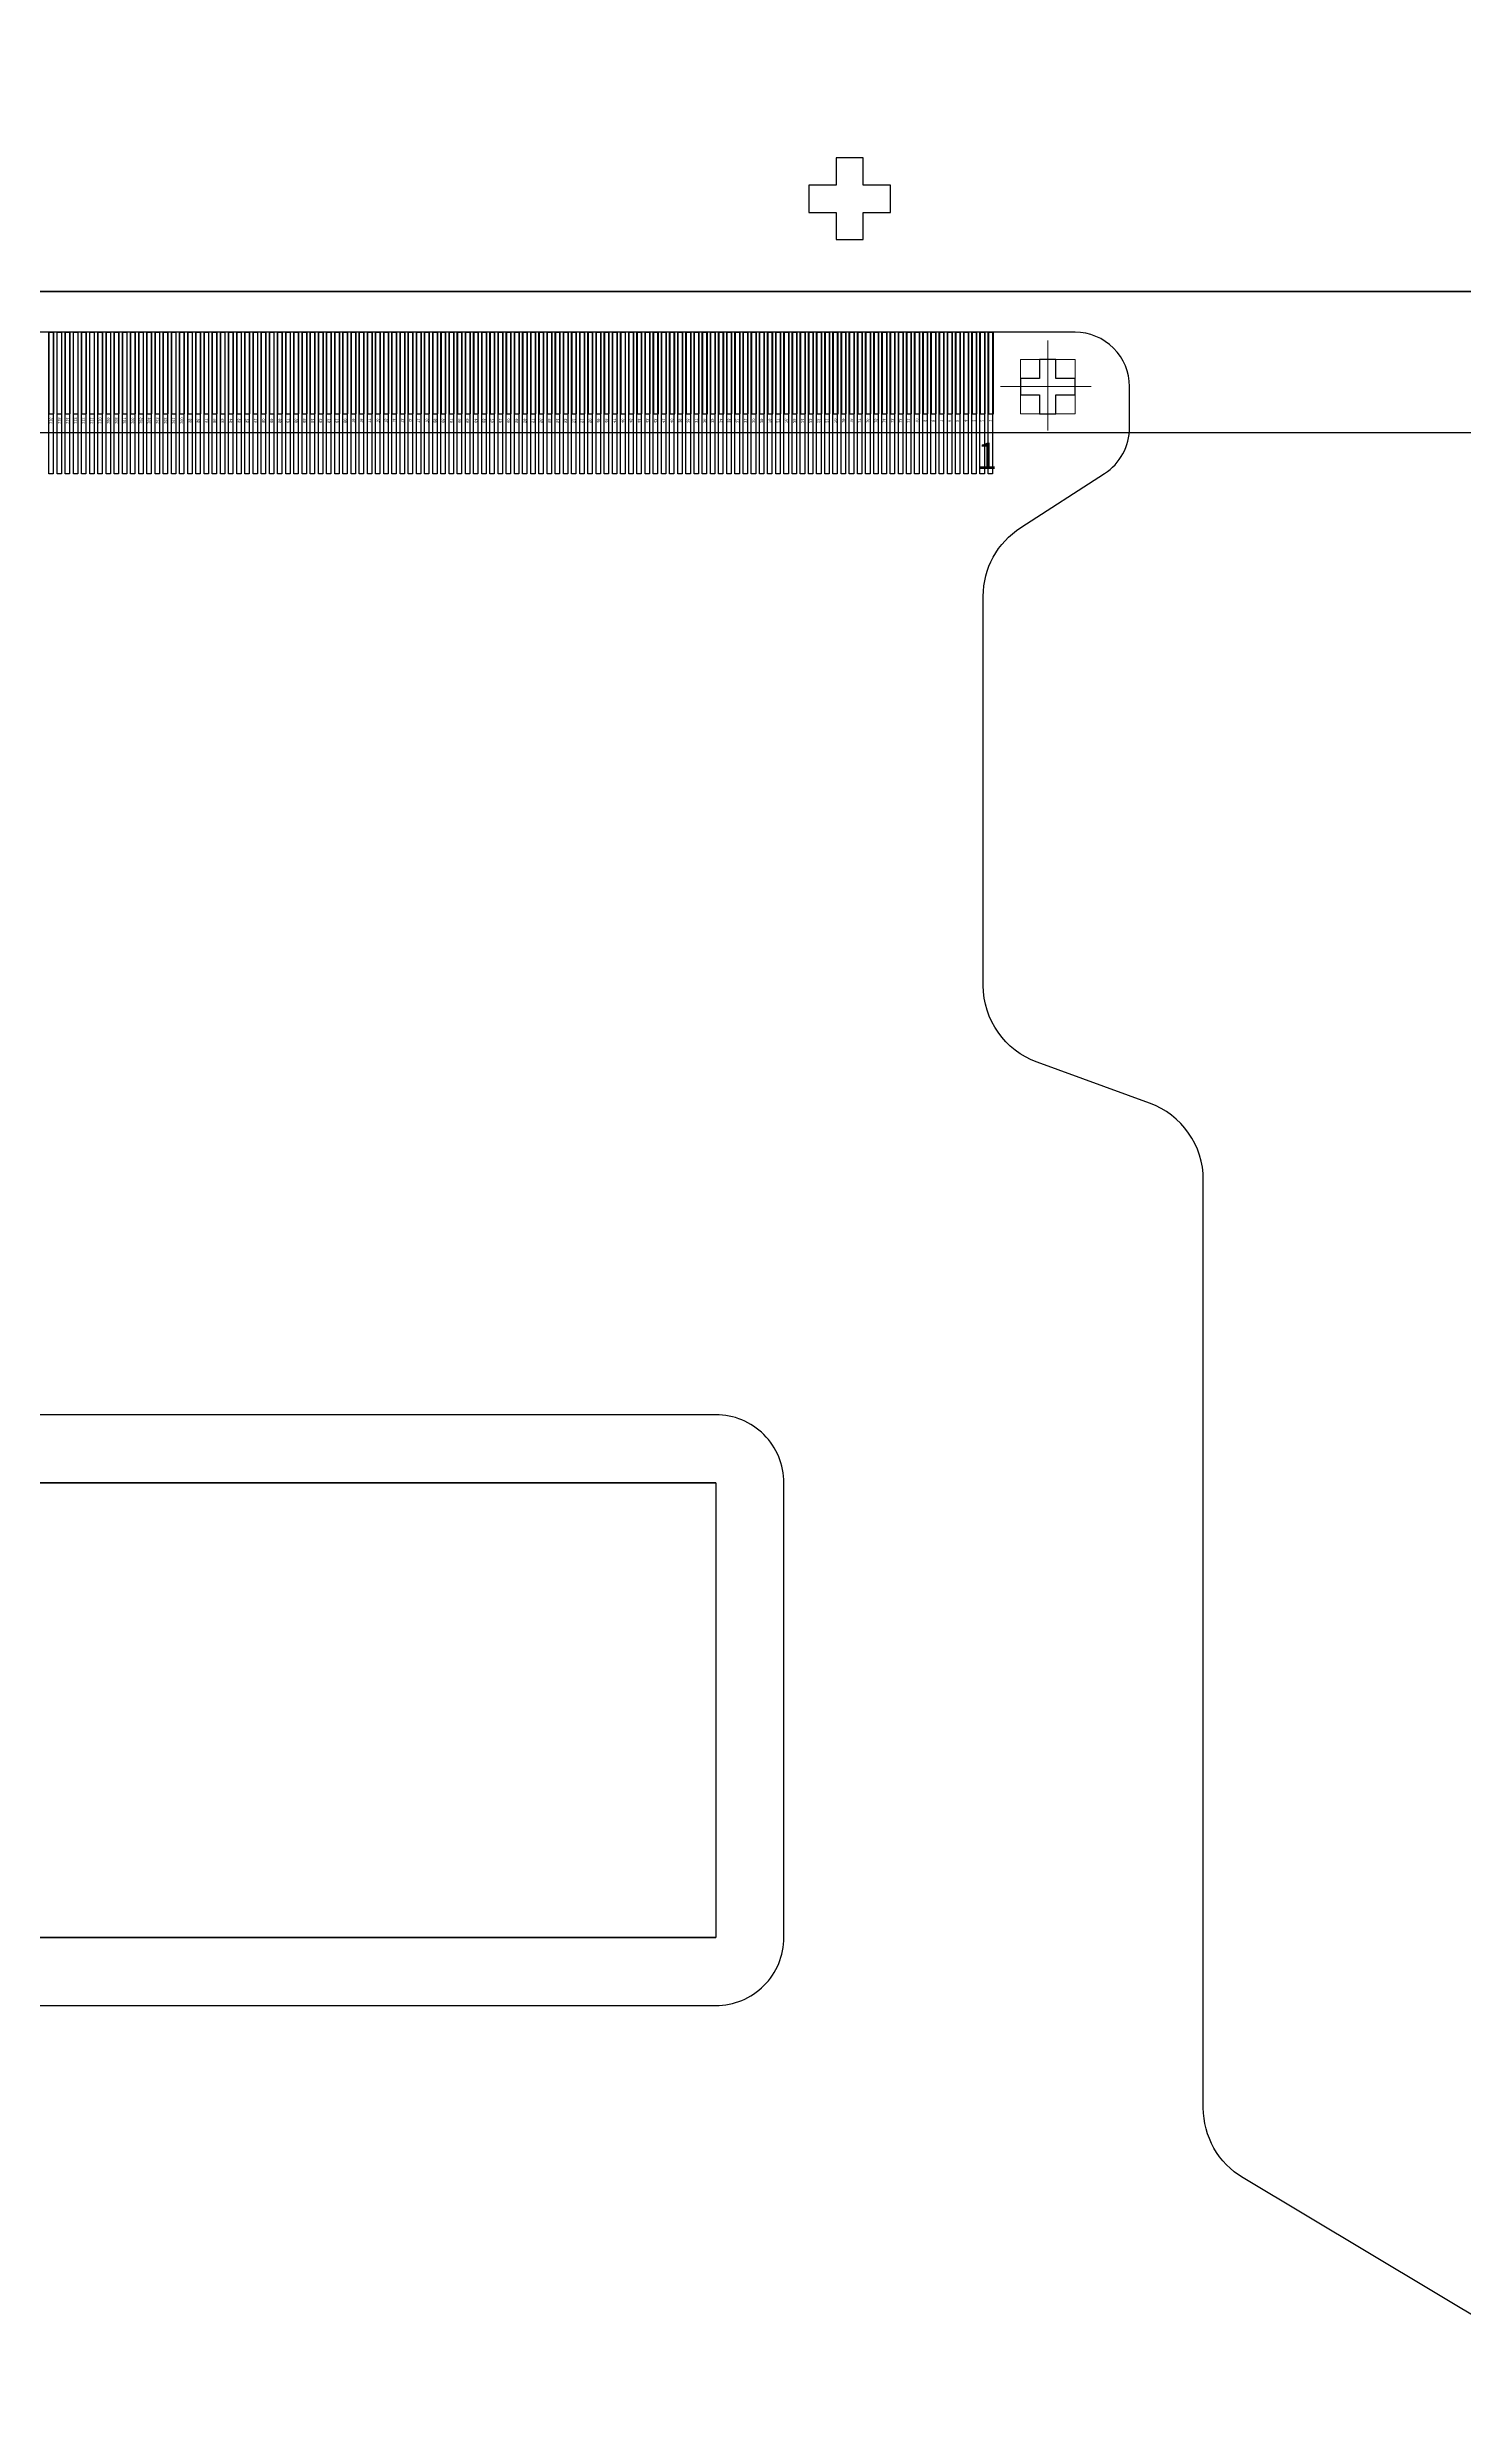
# Model space of a CAD drawing. Header units: inches. Extents: x 1765 to 5217, y -1519 to 441.
# Drawn here: x 4113.09 to 4118.29, y -768.77 to -760.11 of the extents above; entities that cross this region are included whole.
import ezdxf
from ezdxf.enums import TextEntityAlignment as Align

# ---------------------------------------------------------------- set-up
doc = ezdxf.new("R2010")
doc.units = ezdxf.units.IN
doc.header["$MEASUREMENT"] = 0
doc.layers.add('L63', color=5, linetype='Continuous')
doc.layers.add('尺寸标注', color=7, linetype='Continuous', lineweight=0)
doc.styles.add('MBC_Arial_Font', font='arial.ttf', dxfattribs={"width": 0.8})

# ---------------------------------------------------------------- blocks, each defined once
blk = doc.blocks.new('mark')
at = {"layer": '尺寸标注', "color": 1}
for p, q in [((3641.1385, 1398.7947), (3641.1385, 1398.4644)), ((3640.9791, 1398.6255), (3641.3121, 1398.6255))]:
    blk.add_line(p, q, dxfattribs=at)
at = {"layer": '尺寸标注', "color": 2}
for points in [[(3641.0385, 1398.7255), (3641.1085, 1398.7255), (3641.1085, 1398.6555), (3641.0385, 1398.6555)], [(3641.1685, 1398.7255), (3641.2385, 1398.7255), (3641.2385, 1398.6555), (3641.1685, 1398.6555)], [(3641.0385, 1398.5955), (3641.1085, 1398.5955), (3641.1085, 1398.5255), (3641.0385, 1398.5255)], [(3641.1685, 1398.5955), (3641.2385, 1398.5955), (3641.2385, 1398.5255), (3641.1685, 1398.5255)]]:
    blk.add_lwpolyline(points, close=True, dxfattribs=at)

msp = doc.modelspace()

# ---------------------------------------------------------------- linework, layer by layer
for points in [[(4129.1156, -726.8152), (4129.1156, -752.5302, -0.414214), (4120.1156, -761.5302), (4103.3286, -761.5302, -0.414214), (4094.3286, -752.5302), (4094.3286, -726.8152, -0.414214), (4102.7486, -718.3952), (4120.6956, -718.3952, -0.414214)], [(4107.6521, -765.3857), (4107.6521, -767.0557, 0.414214), (4107.9021, -767.3057), (4115.5421, -767.3057, 0.414214), (4115.7921, -767.0557), (4115.7921, -765.3857, 0.414214), (4115.5421, -765.1357), (4107.9021, -765.1357, 0.414214)]]:
    msp.add_lwpolyline(points, format="xyb", close=True)
at = {"color": 2}
msp.add_lwpolyline([(4129.1156, -726.8152), (4129.1156, -752.5302, -0.414214), (4120.1156, -761.5302), (4103.3286, -761.5302, -0.414214), (4094.3286, -752.5302), (4094.3286, -726.8152, -0.414214), (4102.7486, -718.3952), (4120.6956, -718.3952, -0.414214)], format="xyb", close=True, dxfattribs=at)
for points in [[(4100.3137, -761.0102), (4123.1304, -761.0102)], [(4116.7911, -761.2602), (4116.7311, -761.2602), (4116.7311, -761.3302), (4116.6611, -761.3302), (4116.6611, -761.3902), (4116.7311, -761.3902), (4116.7311, -761.4602), (4116.7911, -761.4602), (4116.7911, -761.3902), (4116.8611, -761.3902), (4116.8611, -761.3302), (4116.7911, -761.3302)]]:
    msp.add_lwpolyline(points, close=True)
msp.add_lwpolyline([(4118.8698, -768.7719), (4117.4779, -767.9381, -0.263643), (4117.3321, -767.6808), (4117.3321, -764.2734, 0.315299), (4117.1347, -763.9915), (4116.7216, -763.8412, -0.315299), (4116.5242, -763.5593), (4116.5242, -762.1299, -0.254671), (4116.6615, -761.8778), (4116.9695, -761.6789, 0.254671), (4117.0611, -761.5109), (4117.0611, -761.3602, 0.414214), (4116.8611, -761.1602), (4106.5831, -761.1602, 0.414214)], format="xyb")
for points in [[(4113.1111, -761.1602), (4113.0931, -761.1602), (4113.0931, -761.4602), (4113.1111, -761.4602)], [(4113.1111, -761.1602), (4113.0931, -761.1602), (4113.0931, -761.4602), (4113.1111, -761.4602)], [(4113.1411, -761.1602), (4113.1231, -761.1602), (4113.1231, -761.4602), (4113.1411, -761.4602)], [(4113.1411, -761.1602), (4113.1231, -761.1602), (4113.1231, -761.4602), (4113.1411, -761.4602)], [(4113.1711, -761.1602), (4113.1531, -761.1602), (4113.1531, -761.4602), (4113.1711, -761.4602)], [(4113.1711, -761.1602), (4113.1531, -761.1602), (4113.1531, -761.4602), (4113.1711, -761.4602)], [(4113.2011, -761.1602), (4113.1831, -761.1602), (4113.1831, -761.4602), (4113.2011, -761.4602)], [(4113.2011, -761.1602), (4113.1831, -761.1602), (4113.1831, -761.4602), (4113.2011, -761.4602)], [(4113.2311, -761.1602), (4113.2131, -761.1602), (4113.2131, -761.4602), (4113.2311, -761.4602)], [(4113.2311, -761.1602), (4113.2131, -761.1602), (4113.2131, -761.4602), (4113.2311, -761.4602)], [(4113.2611, -761.1602), (4113.2431, -761.1602), (4113.2431, -761.4602), (4113.2611, -761.4602)], [(4113.2611, -761.1602), (4113.2431, -761.1602), (4113.2431, -761.4602), (4113.2611, -761.4602)], [(4113.2911, -761.1602), (4113.2731, -761.1602), (4113.2731, -761.4602), (4113.2911, -761.4602)], [(4113.2911, -761.1602), (4113.2731, -761.1602), (4113.2731, -761.4602), (4113.2911, -761.4602)], [(4113.3211, -761.1602), (4113.3031, -761.1602), (4113.3031, -761.4602), (4113.3211, -761.4602)], [(4113.3211, -761.1602), (4113.3031, -761.1602), (4113.3031, -761.4602), (4113.3211, -761.4602)], [(4113.3511, -761.1602), (4113.3331, -761.1602), (4113.3331, -761.4602), (4113.3511, -761.4602)], [(4113.3511, -761.1602), (4113.3331, -761.1602), (4113.3331, -761.4602), (4113.3511, -761.4602)], [(4113.3811, -761.1602), (4113.3631, -761.1602), (4113.3631, -761.4602), (4113.3811, -761.4602)], [(4113.3811, -761.1602), (4113.3631, -761.1602), (4113.3631, -761.4602), (4113.3811, -761.4602)], [(4113.4111, -761.1602), (4113.3931, -761.1602), (4113.3931, -761.4602), (4113.4111, -761.4602)], [(4113.4111, -761.1602), (4113.3931, -761.1602), (4113.3931, -761.4602), (4113.4111, -761.4602)], [(4113.4411, -761.1602), (4113.4231, -761.1602), (4113.4231, -761.4602), (4113.4411, -761.4602)], [(4113.4411, -761.1602), (4113.4231, -761.1602), (4113.4231, -761.4602), (4113.4411, -761.4602)], [(4113.4711, -761.1602), (4113.4531, -761.1602), (4113.4531, -761.4602), (4113.4711, -761.4602)], [(4113.4711, -761.1602), (4113.4531, -761.1602), (4113.4531, -761.4602), (4113.4711, -761.4602)], [(4113.5011, -761.1602), (4113.4831, -761.1602), (4113.4831, -761.4602), (4113.5011, -761.4602)], [(4113.5011, -761.1602), (4113.4831, -761.1602), (4113.4831, -761.4602), (4113.5011, -761.4602)], [(4113.5311, -761.1602), (4113.5131, -761.1602), (4113.5131, -761.4602), (4113.5311, -761.4602)], [(4113.5311, -761.1602), (4113.5131, -761.1602), (4113.5131, -761.4602), (4113.5311, -761.4602)], [(4113.5611, -761.1602), (4113.5431, -761.1602), (4113.5431, -761.4602), (4113.5611, -761.4602)], [(4113.5611, -761.1602), (4113.5431, -761.1602), (4113.5431, -761.4602), (4113.5611, -761.4602)], [(4113.5911, -761.1602), (4113.5731, -761.1602), (4113.5731, -761.4602), (4113.5911, -761.4602)], [(4113.5911, -761.1602), (4113.5731, -761.1602), (4113.5731, -761.4602), (4113.5911, -761.4602)], [(4113.6211, -761.1602), (4113.6031, -761.1602), (4113.6031, -761.4602), (4113.6211, -761.4602)], [(4113.6211, -761.1602), (4113.6031, -761.1602), (4113.6031, -761.4602), (4113.6211, -761.4602)], [(4113.6511, -761.1602), (4113.6331, -761.1602), (4113.6331, -761.4602), (4113.6511, -761.4602)], [(4113.6511, -761.1602), (4113.6331, -761.1602), (4113.6331, -761.4602), (4113.6511, -761.4602)], [(4113.6811, -761.1602), (4113.6631, -761.1602), (4113.6631, -761.4602), (4113.6811, -761.4602)], [(4113.6811, -761.1602), (4113.6631, -761.1602), (4113.6631, -761.4602), (4113.6811, -761.4602)], [(4113.7111, -761.1602), (4113.6931, -761.1602), (4113.6931, -761.4602), (4113.7111, -761.4602)], [(4113.7111, -761.1602), (4113.6931, -761.1602), (4113.6931, -761.4602), (4113.7111, -761.4602)], [(4113.7411, -761.1602), (4113.7231, -761.1602), (4113.7231, -761.4602), (4113.7411, -761.4602)], [(4113.7411, -761.1602), (4113.7231, -761.1602), (4113.7231, -761.4602), (4113.7411, -761.4602)], [(4113.7711, -761.1602), (4113.7531, -761.1602), (4113.7531, -761.4602), (4113.7711, -761.4602)], [(4113.7711, -761.1602), (4113.7531, -761.1602), (4113.7531, -761.4602), (4113.7711, -761.4602)], [(4113.8011, -761.1602), (4113.7831, -761.1602), (4113.7831, -761.4602), (4113.8011, -761.4602)], [(4113.8011, -761.1602), (4113.7831, -761.1602), (4113.7831, -761.4602), (4113.8011, -761.4602)], [(4113.8311, -761.1602), (4113.8131, -761.1602), (4113.8131, -761.4602), (4113.8311, -761.4602)], [(4113.8311, -761.1602), (4113.8131, -761.1602), (4113.8131, -761.4602), (4113.8311, -761.4602)], [(4113.8611, -761.1602), (4113.8431, -761.1602), (4113.8431, -761.4602), (4113.8611, -761.4602)], [(4113.8611, -761.1602), (4113.8431, -761.1602), (4113.8431, -761.4602), (4113.8611, -761.4602)], [(4113.8911, -761.1602), (4113.8731, -761.1602), (4113.8731, -761.4602), (4113.8911, -761.4602)], [(4113.8911, -761.1602), (4113.8731, -761.1602), (4113.8731, -761.4602), (4113.8911, -761.4602)], [(4113.9211, -761.1602), (4113.9031, -761.1602), (4113.9031, -761.4602), (4113.9211, -761.4602)], [(4113.9211, -761.1602), (4113.9031, -761.1602), (4113.9031, -761.4602), (4113.9211, -761.4602)], [(4113.9511, -761.1602), (4113.9331, -761.1602), (4113.9331, -761.4602), (4113.9511, -761.4602)], [(4113.9511, -761.1602), (4113.9331, -761.1602), (4113.9331, -761.4602), (4113.9511, -761.4602)], [(4113.9811, -761.1602), (4113.9631, -761.1602), (4113.9631, -761.4602), (4113.9811, -761.4602)], [(4113.9811, -761.1602), (4113.9631, -761.1602), (4113.9631, -761.4602), (4113.9811, -761.4602)], [(4114.0111, -761.1602), (4113.9931, -761.1602), (4113.9931, -761.4602), (4114.0111, -761.4602)], [(4114.0111, -761.1602), (4113.9931, -761.1602), (4113.9931, -761.4602), (4114.0111, -761.4602)], [(4114.0411, -761.1602), (4114.0231, -761.1602), (4114.0231, -761.4602), (4114.0411, -761.4602)], [(4114.0411, -761.1602), (4114.0231, -761.1602), (4114.0231, -761.4602), (4114.0411, -761.4602)], [(4114.0711, -761.1602), (4114.0531, -761.1602), (4114.0531, -761.4602), (4114.0711, -761.4602)], [(4114.0711, -761.1602), (4114.0531, -761.1602), (4114.0531, -761.4602), (4114.0711, -761.4602)], [(4114.1011, -761.1602), (4114.0831, -761.1602), (4114.0831, -761.4602), (4114.1011, -761.4602)], [(4114.1011, -761.1602), (4114.0831, -761.1602), (4114.0831, -761.4602), (4114.1011, -761.4602)], [(4114.1311, -761.1602), (4114.1131, -761.1602), (4114.1131, -761.4602), (4114.1311, -761.4602)], [(4114.1311, -761.1602), (4114.1131, -761.1602), (4114.1131, -761.4602), (4114.1311, -761.4602)], [(4114.1611, -761.1602), (4114.1431, -761.1602), (4114.1431, -761.4602), (4114.1611, -761.4602)], [(4114.1611, -761.1602), (4114.1431, -761.1602), (4114.1431, -761.4602), (4114.1611, -761.4602)], [(4114.1911, -761.1602), (4114.1731, -761.1602), (4114.1731, -761.4602), (4114.1911, -761.4602)], [(4114.1911, -761.1602), (4114.1731, -761.1602), (4114.1731, -761.4602), (4114.1911, -761.4602)], [(4114.2211, -761.1602), (4114.2031, -761.1602), (4114.2031, -761.4602), (4114.2211, -761.4602)], [(4114.2211, -761.1602), (4114.2031, -761.1602), (4114.2031, -761.4602), (4114.2211, -761.4602)], [(4114.2511, -761.1602), (4114.2331, -761.1602), (4114.2331, -761.4602), (4114.2511, -761.4602)], [(4114.2511, -761.1602), (4114.2331, -761.1602), (4114.2331, -761.4602), (4114.2511, -761.4602)], [(4114.2811, -761.1602), (4114.2631, -761.1602), (4114.2631, -761.4602), (4114.2811, -761.4602)], [(4114.2811, -761.1602), (4114.2631, -761.1602), (4114.2631, -761.4602), (4114.2811, -761.4602)], [(4114.3111, -761.1602), (4114.2931, -761.1602), (4114.2931, -761.4602), (4114.3111, -761.4602)], [(4114.3111, -761.1602), (4114.2931, -761.1602), (4114.2931, -761.4602), (4114.3111, -761.4602)], [(4114.3411, -761.1602), (4114.3231, -761.1602), (4114.3231, -761.4602), (4114.3411, -761.4602)], [(4114.3411, -761.1602), (4114.3231, -761.1602), (4114.3231, -761.4602), (4114.3411, -761.4602)], [(4114.3711, -761.1602), (4114.3531, -761.1602), (4114.3531, -761.4602), (4114.3711, -761.4602)], [(4114.3711, -761.1602), (4114.3531, -761.1602), (4114.3531, -761.4602), (4114.3711, -761.4602)], [(4114.4011, -761.1602), (4114.3831, -761.1602), (4114.3831, -761.4602), (4114.4011, -761.4602)], [(4114.4011, -761.1602), (4114.3831, -761.1602), (4114.3831, -761.4602), (4114.4011, -761.4602)], [(4114.4311, -761.1602), (4114.4131, -761.1602), (4114.4131, -761.4602), (4114.4311, -761.4602)], [(4114.4311, -761.1602), (4114.4131, -761.1602), (4114.4131, -761.4602), (4114.4311, -761.4602)], [(4114.4611, -761.1602), (4114.4431, -761.1602), (4114.4431, -761.4602), (4114.4611, -761.4602)], [(4114.4611, -761.1602), (4114.4431, -761.1602), (4114.4431, -761.4602), (4114.4611, -761.4602)], [(4114.4911, -761.1602), (4114.4731, -761.1602), (4114.4731, -761.4602), (4114.4911, -761.4602)], [(4114.4911, -761.1602), (4114.4731, -761.1602), (4114.4731, -761.4602), (4114.4911, -761.4602)], [(4114.5211, -761.1602), (4114.5031, -761.1602), (4114.5031, -761.4602), (4114.5211, -761.4602)], [(4114.5211, -761.1602), (4114.5031, -761.1602), (4114.5031, -761.4602), (4114.5211, -761.4602)], [(4114.5511, -761.1602), (4114.5331, -761.1602), (4114.5331, -761.4602), (4114.5511, -761.4602)], [(4114.5511, -761.1602), (4114.5331, -761.1602), (4114.5331, -761.4602), (4114.5511, -761.4602)], [(4114.5811, -761.1602), (4114.5631, -761.1602), (4114.5631, -761.4602), (4114.5811, -761.4602)], [(4114.5811, -761.1602), (4114.5631, -761.1602), (4114.5631, -761.4602), (4114.5811, -761.4602)], [(4114.6111, -761.1602), (4114.5931, -761.1602), (4114.5931, -761.4602), (4114.6111, -761.4602)], [(4114.6111, -761.1602), (4114.5931, -761.1602), (4114.5931, -761.4602), (4114.6111, -761.4602)], [(4114.6411, -761.1602), (4114.6231, -761.1602), (4114.6231, -761.4602), (4114.6411, -761.4602)], [(4114.6411, -761.1602), (4114.6231, -761.1602), (4114.6231, -761.4602), (4114.6411, -761.4602)], [(4114.6711, -761.1602), (4114.6531, -761.1602), (4114.6531, -761.4602), (4114.6711, -761.4602)], [(4114.6711, -761.1602), (4114.6531, -761.1602), (4114.6531, -761.4602), (4114.6711, -761.4602)], [(4114.7011, -761.1602), (4114.6831, -761.1602), (4114.6831, -761.4602), (4114.7011, -761.4602)], [(4114.7011, -761.1602), (4114.6831, -761.1602), (4114.6831, -761.4602), (4114.7011, -761.4602)], [(4114.7311, -761.1602), (4114.7131, -761.1602), (4114.7131, -761.4602), (4114.7311, -761.4602)], [(4114.7311, -761.1602), (4114.7131, -761.1602), (4114.7131, -761.4602), (4114.7311, -761.4602)], [(4114.7611, -761.1602), (4114.7431, -761.1602), (4114.7431, -761.4602), (4114.7611, -761.4602)], [(4114.7611, -761.1602), (4114.7431, -761.1602), (4114.7431, -761.4602), (4114.7611, -761.4602)], [(4114.7911, -761.1602), (4114.7731, -761.1602), (4114.7731, -761.4602), (4114.7911, -761.4602)], [(4114.7911, -761.1602), (4114.7731, -761.1602), (4114.7731, -761.4602), (4114.7911, -761.4602)], [(4114.8211, -761.1602), (4114.8031, -761.1602), (4114.8031, -761.4602), (4114.8211, -761.4602)], [(4114.8211, -761.1602), (4114.8031, -761.1602), (4114.8031, -761.4602), (4114.8211, -761.4602)], [(4114.8511, -761.1602), (4114.8331, -761.1602), (4114.8331, -761.4602), (4114.8511, -761.4602)], [(4114.8511, -761.1602), (4114.8331, -761.1602), (4114.8331, -761.4602), (4114.8511, -761.4602)], [(4114.8811, -761.1602), (4114.8631, -761.1602), (4114.8631, -761.4602), (4114.8811, -761.4602)], [(4114.8811, -761.1602), (4114.8631, -761.1602), (4114.8631, -761.4602), (4114.8811, -761.4602)], [(4114.9111, -761.1602), (4114.8931, -761.1602), (4114.8931, -761.4602), (4114.9111, -761.4602)], [(4114.9111, -761.1602), (4114.8931, -761.1602), (4114.8931, -761.4602), (4114.9111, -761.4602)], [(4114.9411, -761.1602), (4114.9231, -761.1602), (4114.9231, -761.4602), (4114.9411, -761.4602)], [(4114.9411, -761.1602), (4114.9231, -761.1602), (4114.9231, -761.4602), (4114.9411, -761.4602)], [(4114.9711, -761.1602), (4114.9531, -761.1602), (4114.9531, -761.4602), (4114.9711, -761.4602)], [(4114.9711, -761.1602), (4114.9531, -761.1602), (4114.9531, -761.4602), (4114.9711, -761.4602)], [(4115.0011, -761.1602), (4114.9831, -761.1602), (4114.9831, -761.4602), (4115.0011, -761.4602)], [(4115.0011, -761.1602), (4114.9831, -761.1602), (4114.9831, -761.4602), (4115.0011, -761.4602)], [(4115.0311, -761.1602), (4115.0131, -761.1602), (4115.0131, -761.4602), (4115.0311, -761.4602)], [(4115.0311, -761.1602), (4115.0131, -761.1602), (4115.0131, -761.4602), (4115.0311, -761.4602)], [(4115.0611, -761.1602), (4115.0431, -761.1602), (4115.0431, -761.4602), (4115.0611, -761.4602)], [(4115.0611, -761.1602), (4115.0431, -761.1602), (4115.0431, -761.4602), (4115.0611, -761.4602)], [(4115.0911, -761.1602), (4115.0731, -761.1602), (4115.0731, -761.4602), (4115.0911, -761.4602)], [(4115.0911, -761.1602), (4115.0731, -761.1602), (4115.0731, -761.4602), (4115.0911, -761.4602)], [(4115.1211, -761.1602), (4115.1031, -761.1602), (4115.1031, -761.4602), (4115.1211, -761.4602)], [(4115.1211, -761.1602), (4115.1031, -761.1602), (4115.1031, -761.4602), (4115.1211, -761.4602)], [(4115.1511, -761.1602), (4115.1331, -761.1602), (4115.1331, -761.4602), (4115.1511, -761.4602)], [(4115.1511, -761.1602), (4115.1331, -761.1602), (4115.1331, -761.4602), (4115.1511, -761.4602)], [(4115.1811, -761.1602), (4115.1631, -761.1602), (4115.1631, -761.4602), (4115.1811, -761.4602)], [(4115.1811, -761.1602), (4115.1631, -761.1602), (4115.1631, -761.4602), (4115.1811, -761.4602)], [(4115.2111, -761.1602), (4115.1931, -761.1602), (4115.1931, -761.4602), (4115.2111, -761.4602)], [(4115.2111, -761.1602), (4115.1931, -761.1602), (4115.1931, -761.4602), (4115.2111, -761.4602)], [(4115.2411, -761.1602), (4115.2231, -761.1602), (4115.2231, -761.4602), (4115.2411, -761.4602)], [(4115.2411, -761.1602), (4115.2231, -761.1602), (4115.2231, -761.4602), (4115.2411, -761.4602)], [(4115.2711, -761.1602), (4115.2531, -761.1602), (4115.2531, -761.4602), (4115.2711, -761.4602)], [(4115.2711, -761.1602), (4115.2531, -761.1602), (4115.2531, -761.4602), (4115.2711, -761.4602)], [(4115.3011, -761.1602), (4115.2831, -761.1602), (4115.2831, -761.4602), (4115.3011, -761.4602)], [(4115.3011, -761.1602), (4115.2831, -761.1602), (4115.2831, -761.4602), (4115.3011, -761.4602)], [(4115.3311, -761.1602), (4115.3131, -761.1602), (4115.3131, -761.4602), (4115.3311, -761.4602)], [(4115.3311, -761.1602), (4115.3131, -761.1602), (4115.3131, -761.4602), (4115.3311, -761.4602)], [(4115.3611, -761.1602), (4115.3431, -761.1602), (4115.3431, -761.4602), (4115.3611, -761.4602)], [(4115.3611, -761.1602), (4115.3431, -761.1602), (4115.3431, -761.4602), (4115.3611, -761.4602)], [(4115.3911, -761.1602), (4115.3731, -761.1602), (4115.3731, -761.4602), (4115.3911, -761.4602)], [(4115.3911, -761.1602), (4115.3731, -761.1602), (4115.3731, -761.4602), (4115.3911, -761.4602)], [(4115.4211, -761.1602), (4115.4031, -761.1602), (4115.4031, -761.4602), (4115.4211, -761.4602)], [(4115.4211, -761.1602), (4115.4031, -761.1602), (4115.4031, -761.4602), (4115.4211, -761.4602)], [(4115.4511, -761.1602), (4115.4331, -761.1602), (4115.4331, -761.4602), (4115.4511, -761.4602)], [(4115.4511, -761.1602), (4115.4331, -761.1602), (4115.4331, -761.4602), (4115.4511, -761.4602)], [(4115.4811, -761.1602), (4115.4631, -761.1602), (4115.4631, -761.4602), (4115.4811, -761.4602)], [(4115.4811, -761.1602), (4115.4631, -761.1602), (4115.4631, -761.4602), (4115.4811, -761.4602)], [(4115.5111, -761.1602), (4115.4931, -761.1602), (4115.4931, -761.4602), (4115.5111, -761.4602)], [(4115.5111, -761.1602), (4115.4931, -761.1602), (4115.4931, -761.4602), (4115.5111, -761.4602)], [(4115.5411, -761.1602), (4115.5231, -761.1602), (4115.5231, -761.4602), (4115.5411, -761.4602)], [(4115.5411, -761.1602), (4115.5231, -761.1602), (4115.5231, -761.4602), (4115.5411, -761.4602)], [(4115.5711, -761.1602), (4115.5531, -761.1602), (4115.5531, -761.4602), (4115.5711, -761.4602)], [(4115.5711, -761.1602), (4115.5531, -761.1602), (4115.5531, -761.4602), (4115.5711, -761.4602)], [(4115.6011, -761.1602), (4115.5831, -761.1602), (4115.5831, -761.4602), (4115.6011, -761.4602)], [(4115.6011, -761.1602), (4115.5831, -761.1602), (4115.5831, -761.4602), (4115.6011, -761.4602)], [(4115.6311, -761.1602), (4115.6131, -761.1602), (4115.6131, -761.4602), (4115.6311, -761.4602)], [(4115.6311, -761.1602), (4115.6131, -761.1602), (4115.6131, -761.4602), (4115.6311, -761.4602)], [(4115.6611, -761.1602), (4115.6431, -761.1602), (4115.6431, -761.4602), (4115.6611, -761.4602)], [(4115.6611, -761.1602), (4115.6431, -761.1602), (4115.6431, -761.4602), (4115.6611, -761.4602)], [(4115.6911, -761.1602), (4115.6731, -761.1602), (4115.6731, -761.4602), (4115.6911, -761.4602)], [(4115.6911, -761.1602), (4115.6731, -761.1602), (4115.6731, -761.4602), (4115.6911, -761.4602)], [(4115.7211, -761.1602), (4115.7031, -761.1602), (4115.7031, -761.4602), (4115.7211, -761.4602)], [(4115.7211, -761.1602), (4115.7031, -761.1602), (4115.7031, -761.4602), (4115.7211, -761.4602)], [(4115.7511, -761.1602), (4115.7331, -761.1602), (4115.7331, -761.4602), (4115.7511, -761.4602)], [(4115.7511, -761.1602), (4115.7331, -761.1602), (4115.7331, -761.4602), (4115.7511, -761.4602)], [(4115.7811, -761.1602), (4115.7631, -761.1602), (4115.7631, -761.4602), (4115.7811, -761.4602)], [(4115.7811, -761.1602), (4115.7631, -761.1602), (4115.7631, -761.4602), (4115.7811, -761.4602)], [(4115.8111, -761.1602), (4115.7931, -761.1602), (4115.7931, -761.4602), (4115.8111, -761.4602)], [(4115.8111, -761.1602), (4115.7931, -761.1602), (4115.7931, -761.4602), (4115.8111, -761.4602)], [(4115.8411, -761.1602), (4115.8231, -761.1602), (4115.8231, -761.4602), (4115.8411, -761.4602)], [(4115.8411, -761.1602), (4115.8231, -761.1602), (4115.8231, -761.4602), (4115.8411, -761.4602)], [(4115.8711, -761.1602), (4115.8531, -761.1602), (4115.8531, -761.4602), (4115.8711, -761.4602)], [(4115.8711, -761.1602), (4115.8531, -761.1602), (4115.8531, -761.4602), (4115.8711, -761.4602)], [(4115.9011, -761.1602), (4115.8831, -761.1602), (4115.8831, -761.4602), (4115.9011, -761.4602)], [(4115.9011, -761.1602), (4115.8831, -761.1602), (4115.8831, -761.4602), (4115.9011, -761.4602)], [(4115.9311, -761.1602), (4115.9131, -761.1602), (4115.9131, -761.4602), (4115.9311, -761.4602)], [(4115.9311, -761.1602), (4115.9131, -761.1602), (4115.9131, -761.4602), (4115.9311, -761.4602)], [(4115.9611, -761.1602), (4115.9431, -761.1602), (4115.9431, -761.4602), (4115.9611, -761.4602)], [(4115.9611, -761.1602), (4115.9431, -761.1602), (4115.9431, -761.4602), (4115.9611, -761.4602)], [(4115.9911, -761.1602), (4115.9731, -761.1602), (4115.9731, -761.4602), (4115.9911, -761.4602)], [(4115.9911, -761.1602), (4115.9731, -761.1602), (4115.9731, -761.4602), (4115.9911, -761.4602)], [(4116.0211, -761.1602), (4116.0031, -761.1602), (4116.0031, -761.4602), (4116.0211, -761.4602)], [(4116.0211, -761.1602), (4116.0031, -761.1602), (4116.0031, -761.4602), (4116.0211, -761.4602)], [(4116.0511, -761.1602), (4116.0331, -761.1602), (4116.0331, -761.4602), (4116.0511, -761.4602)], [(4116.0511, -761.1602), (4116.0331, -761.1602), (4116.0331, -761.4602), (4116.0511, -761.4602)], [(4116.0811, -761.1602), (4116.0631, -761.1602), (4116.0631, -761.4602), (4116.0811, -761.4602)], [(4116.0811, -761.1602), (4116.0631, -761.1602), (4116.0631, -761.4602), (4116.0811, -761.4602)], [(4116.1111, -761.1602), (4116.0931, -761.1602), (4116.0931, -761.4602), (4116.1111, -761.4602)], [(4116.1111, -761.1602), (4116.0931, -761.1602), (4116.0931, -761.4602), (4116.1111, -761.4602)], [(4116.1411, -761.1602), (4116.1231, -761.1602), (4116.1231, -761.4602), (4116.1411, -761.4602)], [(4116.1411, -761.1602), (4116.1231, -761.1602), (4116.1231, -761.4602), (4116.1411, -761.4602)], [(4116.1711, -761.1602), (4116.1531, -761.1602), (4116.1531, -761.4602), (4116.1711, -761.4602)], [(4116.1711, -761.1602), (4116.1531, -761.1602), (4116.1531, -761.4602), (4116.1711, -761.4602)], [(4116.2011, -761.1602), (4116.1831, -761.1602), (4116.1831, -761.4602), (4116.2011, -761.4602)], [(4116.2011, -761.1602), (4116.1831, -761.1602), (4116.1831, -761.4602), (4116.2011, -761.4602)], [(4116.2311, -761.1602), (4116.2131, -761.1602), (4116.2131, -761.4602), (4116.2311, -761.4602)], [(4116.2311, -761.1602), (4116.2131, -761.1602), (4116.2131, -761.4602), (4116.2311, -761.4602)], [(4116.2611, -761.1602), (4116.2431, -761.1602), (4116.2431, -761.4602), (4116.2611, -761.4602)], [(4116.2611, -761.1602), (4116.2431, -761.1602), (4116.2431, -761.4602), (4116.2611, -761.4602)], [(4116.2911, -761.1602), (4116.2731, -761.1602), (4116.2731, -761.4602), (4116.2911, -761.4602)], [(4116.2911, -761.1602), (4116.2731, -761.1602), (4116.2731, -761.4602), (4116.2911, -761.4602)], [(4116.3211, -761.1602), (4116.3031, -761.1602), (4116.3031, -761.4602), (4116.3211, -761.4602)], [(4116.3211, -761.1602), (4116.3031, -761.1602), (4116.3031, -761.4602), (4116.3211, -761.4602)], [(4116.3511, -761.1602), (4116.3331, -761.1602), (4116.3331, -761.4602), (4116.3511, -761.4602)], [(4116.3511, -761.1602), (4116.3331, -761.1602), (4116.3331, -761.4602), (4116.3511, -761.4602)], [(4116.3811, -761.1602), (4116.3631, -761.1602), (4116.3631, -761.4602), (4116.3811, -761.4602)], [(4116.3811, -761.1602), (4116.3631, -761.1602), (4116.3631, -761.4602), (4116.3811, -761.4602)]]:
    msp.add_lwpolyline(points, close=True, dxfattribs=at)
at = {"color": 0}
for points in [[(4113.0935, -761.1602), (4113.1095, -761.1602), (4113.1095, -761.6806), (4113.0935, -761.6806)], [(4113.1235, -761.1602), (4113.1395, -761.1602), (4113.1395, -761.6806), (4113.1235, -761.6806)], [(4113.1535, -761.1602), (4113.1695, -761.1602), (4113.1695, -761.6806), (4113.1535, -761.6806)], [(4113.1835, -761.1602), (4113.1995, -761.1602), (4113.1995, -761.6806), (4113.1835, -761.6806)], [(4113.2135, -761.1602), (4113.2295, -761.1602), (4113.2295, -761.6806), (4113.2135, -761.6806)], [(4113.2434, -761.1602), (4113.2594, -761.1602), (4113.2594, -761.6806), (4113.2434, -761.6806)], [(4113.2734, -761.1602), (4113.2894, -761.1602), (4113.2894, -761.6806), (4113.2734, -761.6806)], [(4113.3034, -761.1602), (4113.3194, -761.1602), (4113.3194, -761.6806), (4113.3034, -761.6806)], [(4113.3334, -761.1602), (4113.3494, -761.1602), (4113.3494, -761.6806), (4113.3334, -761.6806)], [(4113.3634, -761.1602), (4113.3794, -761.1602), (4113.3794, -761.6806), (4113.3634, -761.6806)], [(4113.3934, -761.1602), (4113.4094, -761.1602), (4113.4094, -761.6806), (4113.3934, -761.6806)], [(4113.4234, -761.1602), (4113.4394, -761.1602), (4113.4394, -761.6806), (4113.4234, -761.6806)], [(4113.4534, -761.1602), (4113.4694, -761.1602), (4113.4694, -761.6806), (4113.4534, -761.6806)], [(4113.4833, -761.1602), (4113.4993, -761.1602), (4113.4993, -761.6806), (4113.4833, -761.6806)], [(4113.5133, -761.1602), (4113.5293, -761.1602), (4113.5293, -761.6806), (4113.5133, -761.6806)], [(4113.5433, -761.1602), (4113.5593, -761.1602), (4113.5593, -761.6806), (4113.5433, -761.6806)], [(4113.5733, -761.1602), (4113.5893, -761.1602), (4113.5893, -761.6806), (4113.5733, -761.6806)], [(4113.6033, -761.1602), (4113.6193, -761.1602), (4113.6193, -761.6806), (4113.6033, -761.6806)], [(4113.6333, -761.1602), (4113.6493, -761.1602), (4113.6493, -761.6806), (4113.6333, -761.6806)], [(4113.6633, -761.1602), (4113.6793, -761.1602), (4113.6793, -761.6806), (4113.6633, -761.6806)], [(4113.6933, -761.1602), (4113.7093, -761.1602), (4113.7093, -761.6806), (4113.6933, -761.6806)], [(4113.7232, -761.1602), (4113.7392, -761.1602), (4113.7392, -761.6806), (4113.7232, -761.6806)], [(4113.7532, -761.1602), (4113.7692, -761.1602), (4113.7692, -761.6806), (4113.7532, -761.6806)], [(4113.7832, -761.1602), (4113.7992, -761.1602), (4113.7992, -761.6806), (4113.7832, -761.6806)], [(4113.8132, -761.1602), (4113.8292, -761.1602), (4113.8292, -761.6806), (4113.8132, -761.6806)], [(4113.8432, -761.1602), (4113.8592, -761.1602), (4113.8592, -761.6806), (4113.8432, -761.6806)], [(4113.8732, -761.1602), (4113.8892, -761.1602), (4113.8892, -761.6806), (4113.8732, -761.6806)], [(4113.9032, -761.1602), (4113.9192, -761.1602), (4113.9192, -761.6806), (4113.9032, -761.6806)], [(4113.9332, -761.1602), (4113.9492, -761.1602), (4113.9492, -761.6806), (4113.9332, -761.6806)], [(4113.9632, -761.1602), (4113.9792, -761.1602), (4113.9792, -761.6806), (4113.9632, -761.6806)], [(4113.9931, -761.1602), (4114.0091, -761.1602), (4114.0091, -761.6806), (4113.9931, -761.6806)], [(4114.0231, -761.1602), (4114.0391, -761.1602), (4114.0391, -761.6806), (4114.0231, -761.6806)], [(4114.0531, -761.1602), (4114.0691, -761.1602), (4114.0691, -761.6806), (4114.0531, -761.6806)], [(4114.0831, -761.1602), (4114.0991, -761.1602), (4114.0991, -761.6806), (4114.0831, -761.6806)], [(4114.1131, -761.1602), (4114.1291, -761.1602), (4114.1291, -761.6806), (4114.1131, -761.6806)], [(4114.1431, -761.1602), (4114.1591, -761.1602), (4114.1591, -761.6806), (4114.1431, -761.6806)], [(4114.1731, -761.1602), (4114.1891, -761.1602), (4114.1891, -761.6806), (4114.1731, -761.6806)], [(4114.2031, -761.1602), (4114.2191, -761.1602), (4114.2191, -761.6806), (4114.2031, -761.6806)], [(4114.233, -761.1602), (4114.249, -761.1602), (4114.249, -761.6806), (4114.233, -761.6806)], [(4114.263, -761.1602), (4114.279, -761.1602), (4114.279, -761.6806), (4114.263, -761.6806)], [(4114.293, -761.1602), (4114.309, -761.1602), (4114.309, -761.6806), (4114.293, -761.6806)], [(4114.323, -761.1602), (4114.339, -761.1602), (4114.339, -761.6806), (4114.323, -761.6806)], [(4114.353, -761.1602), (4114.369, -761.1602), (4114.369, -761.6806), (4114.353, -761.6806)], [(4114.383, -761.1602), (4114.399, -761.1602), (4114.399, -761.6806), (4114.383, -761.6806)], [(4114.413, -761.1602), (4114.429, -761.1602), (4114.429, -761.6806), (4114.413, -761.6806)], [(4114.443, -761.1602), (4114.459, -761.1602), (4114.459, -761.6806), (4114.443, -761.6806)], [(4114.4729, -761.1602), (4114.4889, -761.1602), (4114.4889, -761.6806), (4114.4729, -761.6806)], [(4114.5029, -761.1602), (4114.5189, -761.1602), (4114.5189, -761.6806), (4114.5029, -761.6806)], [(4114.5329, -761.1602), (4114.5489, -761.1602), (4114.5489, -761.6806), (4114.5329, -761.6806)], [(4114.5629, -761.1602), (4114.5789, -761.1602), (4114.5789, -761.6806), (4114.5629, -761.6806)], [(4114.5929, -761.1602), (4114.6089, -761.1602), (4114.6089, -761.6806), (4114.5929, -761.6806)], [(4114.6229, -761.1602), (4114.6389, -761.1602), (4114.6389, -761.6806), (4114.6229, -761.6806)], [(4114.6529, -761.1602), (4114.6689, -761.1602), (4114.6689, -761.6806), (4114.6529, -761.6806)], [(4114.6829, -761.1602), (4114.6989, -761.1602), (4114.6989, -761.6806), (4114.6829, -761.6806)], [(4114.7129, -761.1602), (4114.7289, -761.1602), (4114.7289, -761.6806), (4114.7129, -761.6806)], [(4114.7428, -761.1602), (4114.7588, -761.1602), (4114.7588, -761.6806), (4114.7428, -761.6806)], [(4114.7728, -761.1602), (4114.7888, -761.1602), (4114.7888, -761.6806), (4114.7728, -761.6806)], [(4114.8028, -761.1602), (4114.8188, -761.1602), (4114.8188, -761.6806), (4114.8028, -761.6806)], [(4114.8328, -761.1602), (4114.8488, -761.1602), (4114.8488, -761.6806), (4114.8328, -761.6806)], [(4114.8628, -761.1602), (4114.8788, -761.1602), (4114.8788, -761.6806), (4114.8628, -761.6806)], [(4114.8928, -761.1602), (4114.9088, -761.1602), (4114.9088, -761.6806), (4114.8928, -761.6806)], [(4114.9228, -761.1602), (4114.9388, -761.1602), (4114.9388, -761.6806), (4114.9228, -761.6806)], [(4114.9528, -761.1602), (4114.9688, -761.1602), (4114.9688, -761.6806), (4114.9528, -761.6806)], [(4114.9827, -761.1602), (4114.9987, -761.1602), (4114.9987, -761.6806), (4114.9827, -761.6806)], [(4115.0127, -761.1602), (4115.0287, -761.1602), (4115.0287, -761.6806), (4115.0127, -761.6806)], [(4115.0427, -761.1602), (4115.0587, -761.1602), (4115.0587, -761.6806), (4115.0427, -761.6806)], [(4115.0727, -761.1602), (4115.0887, -761.1602), (4115.0887, -761.6806), (4115.0727, -761.6806)], [(4115.1027, -761.1602), (4115.1187, -761.1602), (4115.1187, -761.6806), (4115.1027, -761.6806)], [(4115.1327, -761.1602), (4115.1487, -761.1602), (4115.1487, -761.6806), (4115.1327, -761.6806)], [(4115.1627, -761.1602), (4115.1787, -761.1602), (4115.1787, -761.6806), (4115.1627, -761.6806)], [(4115.1927, -761.1602), (4115.2087, -761.1602), (4115.2087, -761.6806), (4115.1927, -761.6806)], [(4115.2226, -761.1602), (4115.2386, -761.1602), (4115.2386, -761.6806), (4115.2226, -761.6806)], [(4115.2526, -761.1602), (4115.2686, -761.1602), (4115.2686, -761.6806), (4115.2526, -761.6806)], [(4115.2826, -761.1602), (4115.2986, -761.1602), (4115.2986, -761.6806), (4115.2826, -761.6806)], [(4115.3126, -761.1602), (4115.3286, -761.1602), (4115.3286, -761.6806), (4115.3126, -761.6806)], [(4115.3426, -761.1602), (4115.3586, -761.1602), (4115.3586, -761.6806), (4115.3426, -761.6806)], [(4115.3726, -761.1602), (4115.3886, -761.1602), (4115.3886, -761.6806), (4115.3726, -761.6806)], [(4115.4026, -761.1602), (4115.4186, -761.1602), (4115.4186, -761.6806), (4115.4026, -761.6806)], [(4115.4326, -761.1602), (4115.4486, -761.1602), (4115.4486, -761.6806), (4115.4326, -761.6806)], [(4115.4626, -761.1602), (4115.4786, -761.1602), (4115.4786, -761.6806), (4115.4626, -761.6806)], [(4115.4925, -761.1602), (4115.5085, -761.1602), (4115.5085, -761.6806), (4115.4925, -761.6806)], [(4115.5225, -761.1602), (4115.5385, -761.1602), (4115.5385, -761.6806), (4115.5225, -761.6806)], [(4115.5525, -761.1602), (4115.5685, -761.1602), (4115.5685, -761.6806), (4115.5525, -761.6806)], [(4115.5825, -761.1602), (4115.5985, -761.1602), (4115.5985, -761.6806), (4115.5825, -761.6806)], [(4115.6125, -761.1602), (4115.6285, -761.1602), (4115.6285, -761.6806), (4115.6125, -761.6806)], [(4115.6425, -761.1602), (4115.6585, -761.1602), (4115.6585, -761.6806), (4115.6425, -761.6806)], [(4115.6725, -761.1602), (4115.6885, -761.1602), (4115.6885, -761.6806), (4115.6725, -761.6806)], [(4115.7025, -761.1602), (4115.7185, -761.1602), (4115.7185, -761.6806), (4115.7025, -761.6806)], [(4115.7324, -761.1602), (4115.7484, -761.1602), (4115.7484, -761.6806), (4115.7324, -761.6806)], [(4115.7624, -761.1602), (4115.7784, -761.1602), (4115.7784, -761.6806), (4115.7624, -761.6806)], [(4115.7924, -761.1602), (4115.8084, -761.1602), (4115.8084, -761.6806), (4115.7924, -761.6806)], [(4115.8224, -761.1602), (4115.8384, -761.1602), (4115.8384, -761.6806), (4115.8224, -761.6806)], [(4115.8524, -761.1602), (4115.8684, -761.1602), (4115.8684, -761.6806), (4115.8524, -761.6806)], [(4115.8824, -761.1602), (4115.8984, -761.1602), (4115.8984, -761.6806), (4115.8824, -761.6806)], [(4115.9124, -761.1602), (4115.9284, -761.1602), (4115.9284, -761.6806), (4115.9124, -761.6806)], [(4115.9424, -761.1602), (4115.9584, -761.1602), (4115.9584, -761.6806), (4115.9424, -761.6806)], [(4115.9723, -761.1602), (4115.9883, -761.1602), (4115.9883, -761.6806), (4115.9723, -761.6806)], [(4116.0023, -761.1602), (4116.0183, -761.1602), (4116.0183, -761.6806), (4116.0023, -761.6806)], [(4116.0323, -761.1602), (4116.0483, -761.1602), (4116.0483, -761.6806), (4116.0323, -761.6806)], [(4116.0623, -761.1602), (4116.0783, -761.1602), (4116.0783, -761.6806), (4116.0623, -761.6806)], [(4116.0923, -761.1602), (4116.1083, -761.1602), (4116.1083, -761.6806), (4116.0923, -761.6806)], [(4116.1223, -761.1602), (4116.1383, -761.1602), (4116.1383, -761.6806), (4116.1223, -761.6806)], [(4116.1523, -761.1602), (4116.1683, -761.1602), (4116.1683, -761.6806), (4116.1523, -761.6806)], [(4116.1823, -761.1602), (4116.1983, -761.1602), (4116.1983, -761.6806), (4116.1823, -761.6806)], [(4116.2123, -761.1602), (4116.2283, -761.1602), (4116.2283, -761.6806), (4116.2123, -761.6806)], [(4116.2422, -761.1602), (4116.2582, -761.1602), (4116.2582, -761.6806), (4116.2422, -761.6806)], [(4116.2722, -761.1602), (4116.2882, -761.1602), (4116.2882, -761.6806), (4116.2722, -761.6806)], [(4116.3022, -761.1602), (4116.3182, -761.1602), (4116.3182, -761.6806), (4116.3022, -761.6806)], [(4116.3322, -761.1602), (4116.3482, -761.1602), (4116.3482, -761.6806), (4116.3322, -761.6806)], [(4116.3622, -761.1602), (4116.3782, -761.1602), (4116.3782, -761.6806), (4116.3622, -761.6806)], [(4116.3922, -761.1602), (4116.4082, -761.1602), (4116.4082, -761.6806), (4116.3922, -761.6806)], [(4116.4222, -761.1602), (4116.4382, -761.1602), (4116.4382, -761.6806), (4116.4222, -761.6806)], [(4116.4522, -761.1602), (4116.4682, -761.1602), (4116.4682, -761.6806), (4116.4522, -761.6806)], [(4116.4821, -761.1602), (4116.4981, -761.1602), (4116.4981, -761.6806), (4116.4821, -761.6806)], [(4116.5121, -761.1602), (4116.5281, -761.1602), (4116.5281, -761.6806), (4116.5121, -761.6806)], [(4116.5421, -761.1602), (4116.5581, -761.1602), (4116.5581, -761.6806), (4116.5421, -761.6806)], [(4107.9021, -765.3857), (4115.5421, -765.3857), (4115.5421, -767.0557), (4107.9021, -767.0557)]]:
    msp.add_lwpolyline(points, close=True, dxfattribs=at)
at = {"color": 3}
for points in [[(4116.4111, -761.1602), (4116.3931, -761.1602), (4116.3931, -761.4602), (4116.4111, -761.4602)], [(4116.4111, -761.1602), (4116.3931, -761.1602), (4116.3931, -761.4602), (4116.4111, -761.4602)], [(4116.4411, -761.1602), (4116.4231, -761.1602), (4116.4231, -761.4602), (4116.4411, -761.4602)], [(4116.4411, -761.1602), (4116.4231, -761.1602), (4116.4231, -761.4602), (4116.4411, -761.4602)], [(4116.4711, -761.1602), (4116.4531, -761.1602), (4116.4531, -761.4602), (4116.4711, -761.4602)], [(4116.4711, -761.1602), (4116.4531, -761.1602), (4116.4531, -761.4602), (4116.4711, -761.4602)], [(4116.5011, -761.1602), (4116.4831, -761.1602), (4116.4831, -761.4602), (4116.5011, -761.4602)], [(4116.5011, -761.1602), (4116.4831, -761.1602), (4116.4831, -761.4602), (4116.5011, -761.4602)], [(4116.5311, -761.1602), (4116.5131, -761.1602), (4116.5131, -761.4602), (4116.5311, -761.4602)], [(4116.5311, -761.1602), (4116.5131, -761.1602), (4116.5131, -761.4602), (4116.5311, -761.4602)], [(4116.5611, -761.1602), (4116.5431, -761.1602), (4116.5431, -761.4602), (4116.5611, -761.4602)], [(4116.5611, -761.1602), (4116.5431, -761.1602), (4116.5431, -761.4602), (4116.5611, -761.4602)]]:
    msp.add_lwpolyline(points, close=True, dxfattribs=at)
for points in [[(4115.5421, -765.3857), (4107.9021, -765.3857)], [(4107.9021, -767.0557), (4115.5421, -767.0557)]]:
    msp.add_lwpolyline(points)
at = {"layer": 'L63', "color": 0}
msp.add_lwpolyline([(4115.9837, -760.5202), (4115.9837, -760.6202), (4115.8837, -760.6202), (4115.8837, -760.7202), (4115.9837, -760.7202), (4115.9837, -760.8202), (4116.0837, -760.8202), (4116.0837, -760.7202), (4116.1837, -760.7202), (4116.1837, -760.6202), (4116.0837, -760.6202), (4116.0837, -760.5202), (4116.0801, -760.5202)], close=True, dxfattribs=at)

# ---------------------------------------------------------------- block references
at = {"extrusion": (0, 0, -1), "zscale": -1}
msp.add_blockref('mark', (-7757.8996, -2159.9856), dxfattribs=at)
msp.add_blockref('mark', (-7757.8996, -2159.9856), dxfattribs=at)

# ---------------------------------------------------------------- texts
at = {"color": 3, "style": 'MBC_Arial_Font', "text_generation_flag": 4}
for s, p in [('116', (4113.1016, -761.4853)), ('115', (4113.1316, -761.4853)), ('114', (4113.1614, -761.4853)), ('113', (4113.1916, -761.4853)), ('112', (4113.2214, -761.4853)), ('111', (4113.2514, -761.4853)), ('110', (4113.2816, -761.4853)), ('109', (4113.3115, -761.4853)), ('108', (4113.3415, -761.4853)), ('107', (4113.3715, -761.4853)), ('106', (4113.4015, -761.4853)), ('105', (4113.4315, -761.4853)), ('104', (4113.4615, -761.4853)), ('103', (4113.4915, -761.4853)), ('102', (4113.5215, -761.4853)), ('101', (4113.5515, -761.4853)), ('100', (4113.5814, -761.4853)), ('99', (4113.6114, -761.4853)), ('98', (4113.6414, -761.4853)), ('97', (4113.6714, -761.4853)), ('96', (4113.7014, -761.4853)), ('95', (4113.7314, -761.4853)), ('94', (4113.7614, -761.4853)), ('93', (4113.7914, -761.4853)), ('92', (4113.8213, -761.4853)), ('91', (4113.8513, -761.4853)), ('90', (4113.8813, -761.4853)), ('89', (4113.9113, -761.4853)), ('88', (4113.9413, -761.4853)), ('87', (4113.9713, -761.4853)), ('86', (4114.0013, -761.4853)), ('85', (4114.0313, -761.4853)), ('84', (4114.0612, -761.4853)), ('83', (4114.0912, -761.4853)), ('82', (4114.1212, -761.4853)), ('81', (4114.1512, -761.4853)), ('80', (4114.1812, -761.4853)), ('79', (4114.2112, -761.4853)), ('78', (4114.2412, -761.4853)), ('77', (4114.2712, -761.4853)), ('76', (4114.3012, -761.4853)), ('75', (4114.3313, -761.4853)), ('74', (4114.361, -761.4853)), ('73', (4114.3911, -761.4853)), ('72', (4114.4209, -761.4853)), ('71', (4114.4509, -761.4853)), ('70', (4114.4811, -761.4853)), ('69', (4114.5111, -761.4853)), ('68', (4114.5411, -761.4853)), ('67', (4114.571, -761.4853)), ('66', (4114.601, -761.4853)), ('65', (4114.631, -761.4853)), ('64', (4114.661, -761.4853)), ('63', (4114.691, -761.4853)), ('62', (4114.721, -761.4853)), ('61', (4114.751, -761.4853)), ('60', (4114.781, -761.4853)), ('59', (4114.8109, -761.4853)), ('58', (4114.8409, -761.4853)), ('57', (4114.8711, -761.4853)), ('56', (4114.9009, -761.4853)), ('55', (4114.9311, -761.4853)), ('54', (4114.9609, -761.4853)), ('53', (4114.9909, -761.4853)), ('52', (4115.0209, -761.4853)), ('51', (4115.0509, -761.4853)), ('50', (4115.0808, -761.4853)), ('49', (4115.1108, -761.4853)), ('48', (4115.1408, -761.4853)), ('47', (4115.1707, -761.4853)), ('46', (4115.2008, -761.4853)), ('45', (4115.2308, -761.4853)), ('44', (4115.2606, -761.4853)), ('43', (4115.2908, -761.4853)), ('42', (4115.3206, -761.4853)), ('41', (4115.3506, -761.4853)), ('40', (4115.3807, -761.4853)), ('39', (4115.4107, -761.4853)), ('38', (4115.4407, -761.4853)), ('37', (4115.4707, -761.4853)), ('36', (4115.5007, -761.4853)), ('35', (4115.5307, -761.4853)), ('34', (4115.5607, -761.4853)), ('33', (4115.5906, -761.4853)), ('32', (4115.6206, -761.4853)), ('31', (4115.6506, -761.4853)), ('30', (4115.6806, -761.4853)), ('29', (4115.7106, -761.4853)), ('28', (4115.7406, -761.4853)), ('27', (4115.7704, -761.4853)), ('26', (4115.8006, -761.4853)), ('25', (4115.8305, -761.4853)), ('24', (4115.8604, -761.4853)), ('23', (4115.8905, -761.4853)), ('22', (4115.9203, -761.4853)), ('21', (4115.9503, -761.4853)), ('20', (4115.9805, -761.4853)), ('19', (4116.0105, -761.4853)), ('18', (4116.0405, -761.4853)), ('17', (4116.0703, -761.4853)), ('16', (4116.1004, -761.4853)), ('15', (4116.1304, -761.4853)), ('14', (4116.1602, -761.4853)), ('13', (4116.1904, -761.4853)), ('12', (4116.2202, -761.4853)), ('11', (4116.2502, -761.4853)), ('10', (4116.2804, -761.4853)), ('9', (4116.3103, -761.4853)), ('8', (4116.3403, -761.4853)), ('7', (4116.3703, -761.4853)), ('6', (4116.4003, -761.4853)), ('5', (4116.4305, -761.4853)), ('4', (4116.4602, -761.4853)), ('3', (4116.4903, -761.4853)), ('2', (4116.5201, -761.4853)), ('1', (4116.5501, -761.4853))]:
    msp.add_text(s, height=0.01, rotation=90, dxfattribs=at).set_placement(p, align=Align.MIDDLE_CENTER)
at = {"insert": (4116.5731, -761.563), "char_height": 0.1, "width": 0.149785, "attachment_point": 3}
msp.add_mtext('1', dxfattribs=at)
msp.add_mtext('1', dxfattribs=at)

doc.saveas('drawing.dxf')
